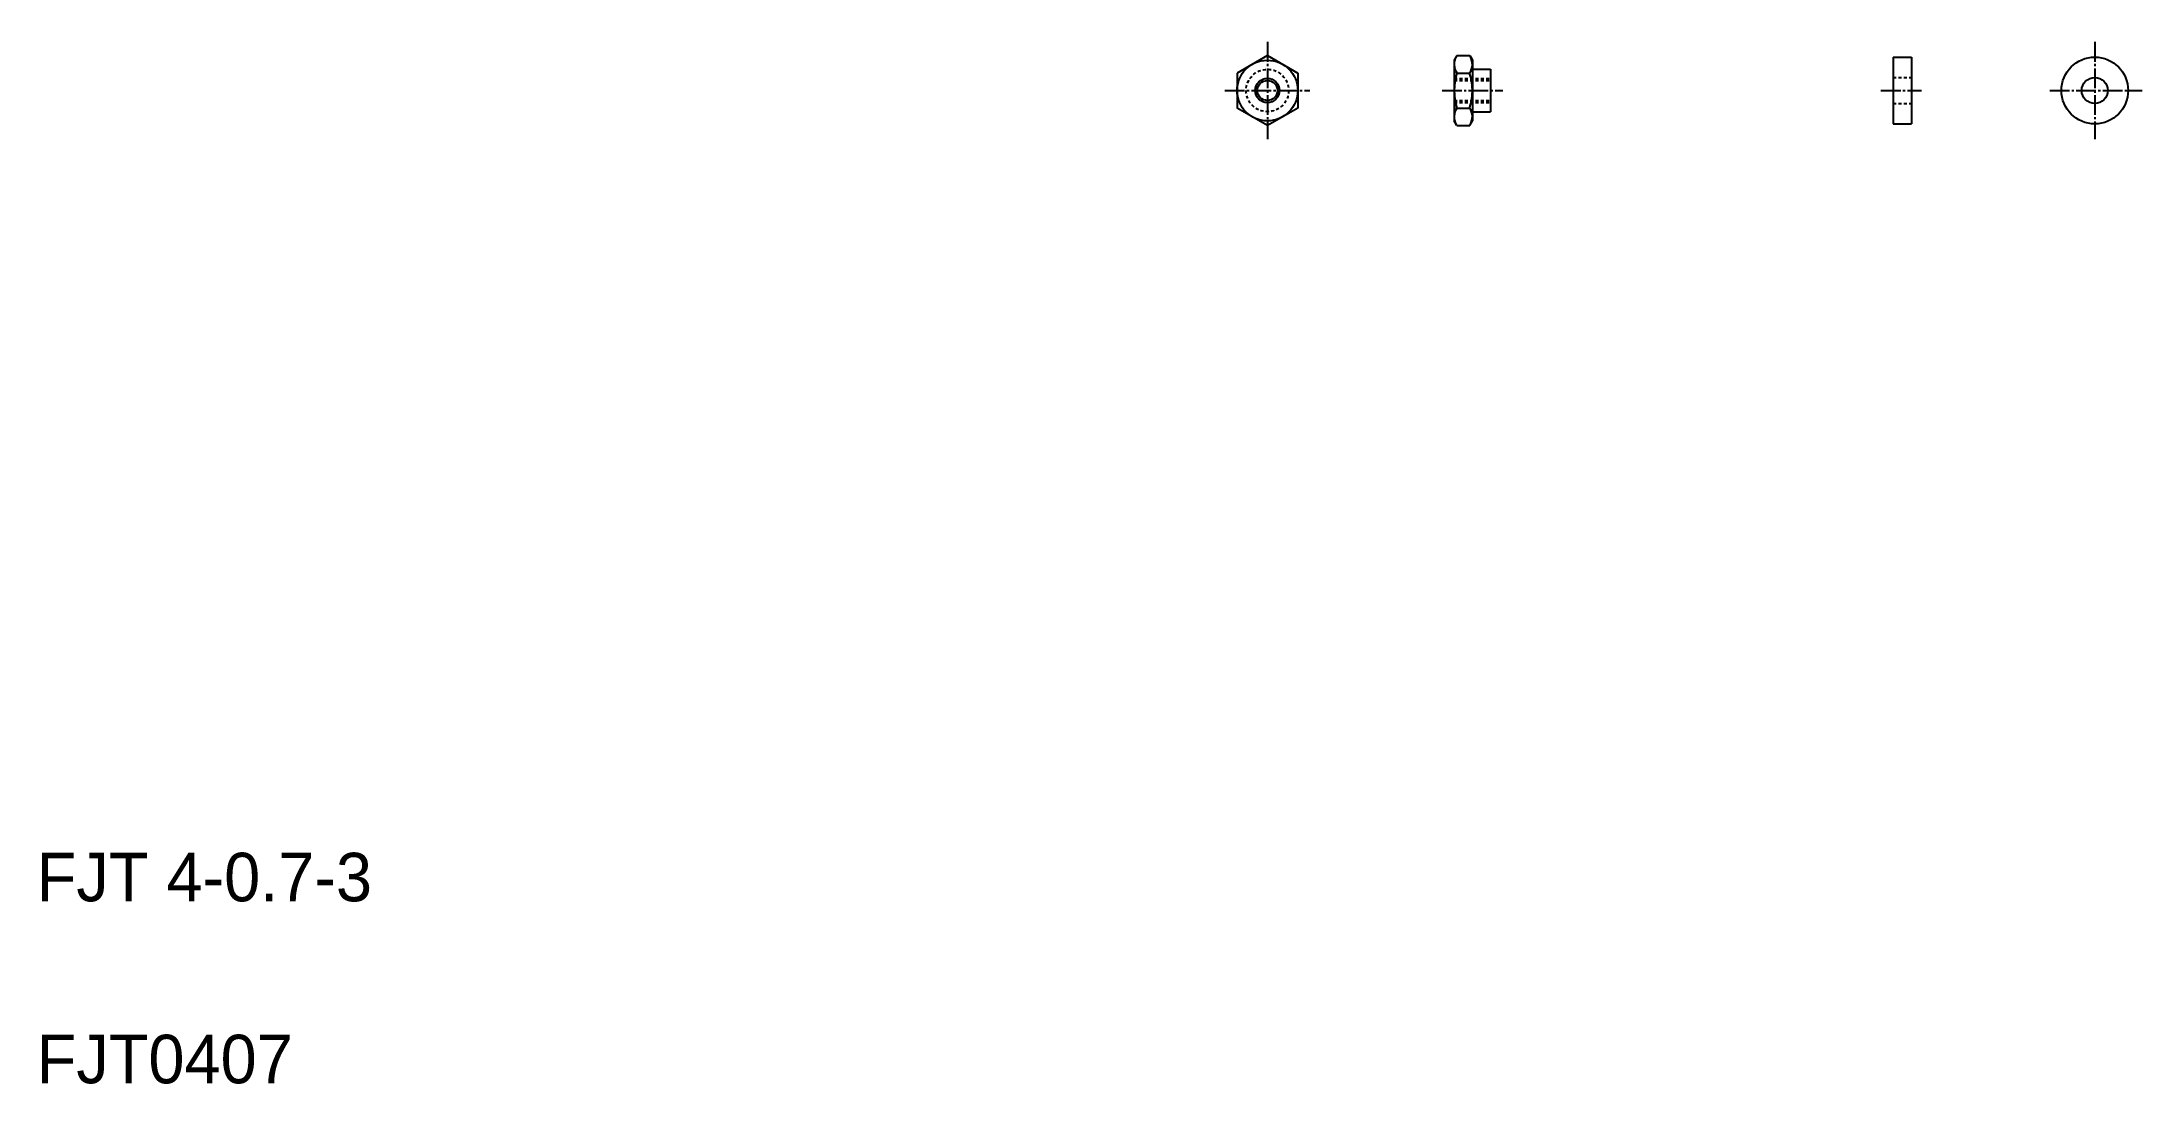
# Model space of a CAD drawing. Extents: x 21 to 367, y 20 to 192.
import ezdxf

# ---------------------------------------------------------------- set-up
doc = ezdxf.new("R2010")
doc.units = 0
doc.header["$LTSCALE"] = 0.25
doc.linetypes.add('CENTER', pattern=[17.5, 13, -1.5, 1.5, -1.5])
doc.linetypes.add('DASHED', pattern=[3.5, 2, -1.5])
doc.layers.get('0').update_dxf_attribs({"linetype": 'CONTINUOUS'})
doc.layers.add('CENTER', color=1, linetype='CENTER')

msp = doc.modelspace()

# ---------------------------------------------------------------- linework, layer by layer
for p, q in [((222.88, 189.43), (217.88, 186.54)), ((222.88, 189.43), (227.88, 186.54)), ((254.12, 189.43), (253.67, 188.66)), ((253.67, 188.66), (253.67, 178.66)), ((254.12, 189.43), (256.23, 189.43)), ((256.23, 189.43), (256.67, 188.66)), ((256.67, 188.66), (256.67, 178.66)), ((256.67, 187.16), (259.67, 187.16)), ((259.67, 187.16), (259.67, 180.16)), ((326.04, 189.16), (326.04, 178.16)), ((326.04, 189.16), (329.04, 189.16)), ((329.04, 189.16), (329.04, 178.16)), ((217.88, 186.54), (217.88, 180.77)), ((227.88, 186.54), (227.88, 180.77)), ((254.13, 186.54), (256.21, 186.54)), ((222.88, 177.88), (217.88, 180.77)), ((227.88, 180.77), (222.88, 177.88)), ((254.13, 180.77), (256.21, 180.77)), ((256.67, 180.16), (259.67, 180.16)), ((257.42, 180.16), (257.42, 180.16)), ((258.17, 180.16), (258.17, 180.16)), ((254.12, 177.88), (253.67, 178.66)), ((254.12, 177.88), (256.23, 177.88)), ((256.23, 177.88), (256.67, 178.66)), ((326.04, 178.16), (329.04, 178.16))]:
    msp.add_line(p, q)
at = {"color": 3, "linetype": 'DASHED'}
for p, q in [((253.67, 185.66), (259.67, 185.66)), ((253.67, 185.31), (259.67, 185.31)), ((326.04, 185.81), (329.04, 185.81)), ((253.67, 182.01), (259.67, 182.01)), ((253.67, 181.66), (259.67, 181.66)), ((326.04, 181.51), (329.04, 181.51))]:
    msp.add_line(p, q, dxfattribs=at)
for centre, radius in [((222.88, 183.66), 5), ((359.27, 183.66), 5.5), ((222.88, 183.66), 1.65), ((359.27, 183.66), 2.15)]:
    msp.add_circle(centre, radius)
msp.add_circle((222.88, 183.66), 3.5, dxfattribs=at)
at = {"color": 3}
msp.add_circle((222.88, 183.66), 2, dxfattribs=at)
for centre, radius, start, end in [((256.17, 187.99), 2.5, 150, 215.2644), ((254.17, 187.99), 2.5, 324.7356, 30), ((262.98, 183.66), 9.31, 161.9403, 198.0597), ((247.36, 183.66), 9.31, 341.9403, 18.0597), ((256.17, 179.33), 2.5, 144.7356, 210), ((254.17, 179.33), 2.5, 330, 35.2644)]:
    msp.add_arc(centre, radius, start, end)
at = {"layer": 'CENTER', "color": 1, "linetype": 'CENTER'}
for p, q in [((222.88, 191.66), (222.88, 175.66)), ((359.27, 191.66), (359.27, 175.66)), ((215.88, 183.66), (229.88, 183.66)), ((251.67, 183.66), (261.67, 183.66)), ((324.03, 183.66), (330.71, 183.66)), ((351.84, 183.66), (367.06, 183.66))]:
    msp.add_line(p, q, dxfattribs=at)

# ---------------------------------------------------------------- texts
for s, p in [('FJT 4-0.7-3', (20, 50)), ('FJT0407', (20, 20))]:
    msp.add_text(s, height=8).set_placement(p)

doc.saveas('drawing.dxf')
